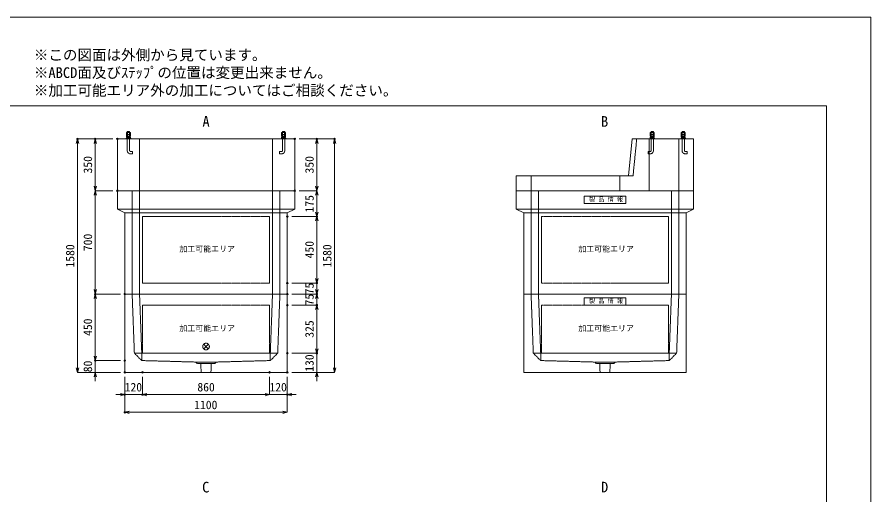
# Model space of a CAD drawing. Units: millimetres, scale not verified. Extents: x -4455 to 4455, y -3150 to 3150.
# Drawn here: x -1324 to 4455, y -84 to 3150 of the extents above; entities that cross this region are included whole.
import ezdxf
from ezdxf.enums import TextEntityAlignment as Align

# ---------------------------------------------------------------- set-up
doc = ezdxf.new("R2010")
doc.units = ezdxf.units.MM
doc.header["$LTSCALE"] = 20
doc.header["$PDMODE"] = 32
doc.header["$PDSIZE"] = 10
doc.linetypes.add('LONG_DASHED1', pattern=[7, 6, -1])
doc.linetypes.add('LONG_DOUBLE_CHAIN', pattern=[21.8, 18, -1, 0.6, -0.6, 0.6, -1])
for name, color, linetype, lineweight in [('0-0_D-TTL', 7, 'Continuous', 9), ('0-1_Defpoints', 7, 'Continuous', 9), ('0-3_D-TTL-TXT', 7, 'Continuous', 9), ('0-5_D-STR-DIM', 3, 'Continuous', 9), ('0-6_0', 7, 'Continuous', 9), ('0-7_D-STR', 7, 'Continuous', 9), ('0-8_D-STR-STR5', 1, 'LONG_DOUBLE_CHAIN', 9), ('0-9_D-STR-STR1', 7, 'LONG_DASHED1', 9), ('0-B_D-STR-STR2', 1, 'Continuous', 9)]:
    doc.layers.add(name, color=color, linetype=linetype, lineweight=lineweight)
doc.layers.add('0-4_D-STR-TXT', color=7, linetype='Continuous')
doc.styles.add('ＭＳ ゴシック', font='')
doc.styles.get('ＭＳ ゴシック').set_extended_font_data('MS Gothic')

# ---------------------------------------------------------------- blocks, each defined once
blk = doc.blocks.new('A$C4DE05FD1')
at = {"layer": '0-0_D-TTL', "color": 134}
for p, q in [((4000, 76000), (114800, 76000)), ((114800, 76000), (114800, 4000))]:
    blk.add_line(p, q, dxfattribs=at)
at = {"layer": '0-1_Defpoints', "color": 134}
for p, q in [((0, 84000), (118800, 84000)), ((118800, 84000), (118800, 0))]:
    blk.add_line(p, q, dxfattribs=at)
at = {"layer": '0-3_D-TTL-TXT', "style": 'ＭＳ ゴシック'}
for s, p in [('※この図面は外側から見ています。', (43260.9, 79815.7)), ('※ABCD面及びｽﾃｯﾌﾟの位置は変更出来ません。', (43260.9, 78215.7)), ('※加工可能エリア外の加工についてはご相談ください。', (43260.9, 76615.7))]:
    blk.add_text(s, height=962.2, dxfattribs=at).set_placement(p, align=Align.BOTTOM_LEFT)
blk = doc.blocks.new('_Open30')
at = {"layer": '0-6_0'}
blk.add_line((0, 0), (-20, 0), dxfattribs=at)
blk.add_lwpolyline([(-20, 5.36), (0, 0), (-20, -5.36)], dxfattribs=at)
blk = doc.blocks.new('A$C31CA379A')
at = {"layer": '0-4_D-STR-TXT', "style": 'ＭＳ ゴシック'}
for s, p in [('A', (-326.2, -2190.5)), ('B', (35638.7, -2190.5)), ('C', (-351.4, -35190.9)), ('D', (35638.7, -35190.5))]:
    blk.add_text(s, height=962.2, dxfattribs=at).set_placement(p, align=Align.BOTTOM_LEFT)
blk = doc.blocks.new('A$C737D46CD')
at = {"layer": '0-9_D-STR-STR1', "linetype": 'Continuous'}
blk.add_lwpolyline([(-2820, 0), (2820, 0), (2820, -1000), (-2820, -1000)], close=True, dxfattribs=at)
at = {"layer": '0-9_D-STR-STR1', "style": 'ＭＳ ゴシック'}
blk.add_text('製 品 情 報', height=577.3, dxfattribs=at).set_placement((-2149.7, -882.5), align=Align.BOTTOM_LEFT)
blk = doc.blocks.new('A$C19F174D8')
at = {"layer": '0-7_D-STR', "linetype": 'LONG_DASHED1'}
for p, q in [((-10000, 0), (-9700, -8000)), ((-9000, 0), (-8700, -8000)), ((9000, 0), (8700, -8000)), ((10000, 0), (9700, -8000)), ((-8700, -9000), (-9700, -8000)), ((9700, -8000), (-9700, -8000)), ((-8700, -9000), (-8700, -8000)), ((8700, -9000), (9700, -8000)), ((8700, -9000), (8700, -8000)), ((-8700, -9000), (-1400, -9200)), ((1400, -9200), (-1400, -9200)), ((-1200, -9380), (-1400, -9200)), ((1200, -9380), (1400, -9200)), ((8700, -9000), (1400, -9200)), ((1200, -9380), (-1200, -9380)), ((-666, -10600), (-705, -9380)), ((666, -10600), (705, -9380))]:
    blk.add_line(p, q, dxfattribs=at)
at = {"layer": '0-7_D-STR'}
for p, q in [((11000, -10600), (11000, 0)), ((-11000, -10600), (11000, -10600))]:
    blk.add_line(p, q, dxfattribs=at)
blk.add_lwpolyline([(-11000, -10600), (-11000, 0), (11000, 0)], dxfattribs=at)
at = {"layer": '0-8_D-STR-STR5'}
for p, q in [((8600, -1500), (8600, -8000)), ((8600, -8000), (-8600, -8000))]:
    blk.add_line(p, q, dxfattribs=at)
blk.add_lwpolyline([(8600, -1500), (-8600, -1500), (-8600, -8000)], dxfattribs=at)
at = {"layer": '0-9_D-STR-STR1'}
blk.add_blockref('A$C737D46CD', (0, -500), dxfattribs=at)
blk = doc.blocks.new('A$C1CC521A5')
at = {"layer": '0-7_D-STR'}
for p, q in [((12000, 14000), (-12000, 14000)), ((-12000, 11500), (-12000, 14000)), ((12000, 11500), (12000, 14000)), ((-12000, 11500), (-11000, 11000)), ((-12000, 11500), (12000, 11500)), ((-11000, 0), (-11000, 11000)), ((11000, 11000), (-11000, 11000)), ((12000, 11500), (11000, 11000)), ((11000, 0), (11000, 11000)), ((11000, 0), (-11000, 0))]:
    blk.add_line(p, q, dxfattribs=at)
at = {"layer": '0-7_D-STR', "linetype": 'LONG_DASHED1'}
for p, q in [((-10000, 14000), (-10000, 0)), ((-9000, 14000), (-9000, 0)), ((9000, 14000), (9000, 0)), ((10000, 14000), (10000, 0))]:
    blk.add_line(p, q, dxfattribs=at)
at = {"layer": '0-8_D-STR-STR5'}
for p, q in [((8600, 10500), (8600, 1500)), ((8600, 1500), (-8600, 1500))]:
    blk.add_line(p, q, dxfattribs=at)
blk.add_lwpolyline([(8600, 10500), (-8600, 10500), (-8600, 1529)], dxfattribs=at)
at = {"layer": '0-9_D-STR-STR1'}
blk.add_blockref('A$C737D46CD', (0, 13250), dxfattribs=at)
blk = doc.blocks.new('A$C4E0738D6')
at = {"layer": '0-7_D-STR'}
for p, q in [((12000, 14000), (-12000, 14000)), ((-12000, 11500), (-12000, 14000)), ((12000, 11500), (12000, 14000)), ((-12000, 11500), (-11000, 11000)), ((-12000, 11500), (12000, 11500)), ((-11000, 0), (-11000, 11000)), ((11000, 11000), (-11000, 11000)), ((12000, 11500), (11000, 11000)), ((11000, 0), (11000, 11000)), ((11000, 0), (-11000, 0))]:
    blk.add_line(p, q, dxfattribs=at)
at = {"layer": '0-7_D-STR', "linetype": 'LONG_DASHED1'}
for p, q in [((-10000, 14000), (-10000, 0)), ((-9000, 14000), (-9000, 0)), ((9000, 14000), (9000, 0)), ((10000, 14000), (10000, 0))]:
    blk.add_line(p, q, dxfattribs=at)
at = {"layer": '0-8_D-STR-STR5'}
for p, q in [((8600, 10500), (8600, 1500)), ((8600, 1500), (-8600, 1500))]:
    blk.add_line(p, q, dxfattribs=at)
blk.add_lwpolyline([(8600, 10500), (-8600, 10500), (-8600, 1500)], dxfattribs=at)
blk = doc.blocks.new('A$C6F5C57E3')
at = {"layer": '0-7_D-STR', "linetype": 'LONG_DASHED1'}
for p, q in [((-10000, 0), (-9700, -8000)), ((-9000, 0), (-8700, -8000)), ((9000, 0), (8700, -8000)), ((10000, 0), (9700, -8000)), ((-8700, -9000), (-9700, -8000)), ((9700, -8000), (-9700, -8000)), ((-8700, -9000), (-8700, -8000)), ((8700, -9000), (9700, -8000)), ((8700, -9000), (8700, -8000)), ((-8700, -9000), (-1400, -9200)), ((1400, -9200), (-1400, -9200)), ((-1200, -9380), (-1400, -9200)), ((1200, -9380), (1400, -9200)), ((8700, -9000), (1400, -9200)), ((1200, -9380), (-1200, -9380)), ((-666, -10600), (-705, -9380)), ((666, -10600), (705, -9380))]:
    blk.add_line(p, q, dxfattribs=at)
at = {"layer": '0-7_D-STR'}
for p, q in [((11000, -10600), (11000, 0)), ((-11000, -10600), (11000, -10600))]:
    blk.add_line(p, q, dxfattribs=at)
blk.add_lwpolyline([(-11000, -10600), (-11000, 0), (11000, 0)], dxfattribs=at)
at = {"layer": '0-8_D-STR-STR5'}
for p, q in [((-8600, -1500), (-8600, -8000)), ((8600, -1500), (-8600, -1500)), ((8600, -1500), (8600, -8000)), ((8600, -8000), (-8600, -8000))]:
    blk.add_line(p, q, dxfattribs=at)
blk = doc.blocks.new('A$C44C4220A')
at = {"layer": '0-B_D-STR-STR2'}
for p, q in [((-160, -40), (-120, 0)), ((-120, 0), (120, 0)), ((160, -40), (120, 0)), ((-277.1, -167.2), (-230, -140)), ((-277.1, -390), (-277.1, -167.2)), ((-277.1, -417.2), (-230, -390)), ((-277.1, -390), (277.1, -390)), ((-277.1, -640), (-277.1, -417.2)), ((-277.1, -640), (277.1, -640)), ((-270, -777.1), (-270, -817.1)), ((-252.7, -757.3), (-160, -744.8)), ((-250, -757.1), (-20, -744.3)), ((-250, -837.1), (-20, -824.3)), ((-160, -140), (-160, -40)), ((-160, -752.1), (-160, -640)), ((-160, -880.6), (-160, -832.1)), ((-160, -1000), (-160, -930.6)), ((-138.6, -640), (-138.6, -140)), ((-20, -744.3), (-20, -824.3)), ((20, -674.4), (248.9, -687.2)), ((20, -674.4), (20, -754.4)), ((20, -754.4), (248.9, -767.2)), ((138.6, -640), (138.6, -140)), ((160, -140), (160, -40)), ((160, -682.2), (160, -640)), ((160, -880.6), (160, -762.3)), ((160, -780), (248.9, -767.2)), ((160, -1000), (160, -930.6)), ((268.9, -706.8), (268.9, -747.2)), ((277.1, -390), (277.1, -167.2)), ((277.1, -640), (277.1, -417.2))]:
    blk.add_line(p, q, dxfattribs=at)
at = {"layer": '0-B_D-STR-STR2', "linetype": 'LONG_DASHED1'}
for p, q in [((-160, -1000), (-160, -2600)), ((160, -1000), (160, -2600)), ((-540, -2680), (-240, -2680))]:
    blk.add_line(p, q, dxfattribs=at)
at = {"layer": '0-B_D-STR-STR2'}
blk.add_lwpolyline([(-300, -880.6), (300, -880.6), (300, -930.6), (-300, -930.6)], close=True, dxfattribs=at)
for points in [[(277.1, -167.2), (230, -140), (-230, -140)], [(277.1, -417.2), (230, -390), (-230, -390)]]:
    blk.add_lwpolyline(points, dxfattribs=at)
at = {"layer": '0-B_D-STR-STR2', "linetype": 'LONG_DASHED1'}
blk.add_lwpolyline([(-540, -2680), (-540, -3000), (-240, -3000)], dxfattribs=at)
at = {"layer": '0-B_D-STR-STR2'}
for centre, start, end in [((-250, -777.1), 90, 180), ((-250, -817.1), 180, 270), ((248.9, -707.2), 0, 90), ((248.9, -747.2), 270, 0)]:
    blk.add_arc(centre, 20, start, end, dxfattribs=at)
at = {"layer": '0-B_D-STR-STR2', "linetype": 'LONG_DASHED1'}
for radius in [400, 80]:
    blk.add_arc((-240, -2600), radius, 270, 0, dxfattribs=at)
blk = doc.blocks.new('A$C0B1520CC')
at = {"layer": '0-7_D-STR'}
for p, q in [((3200, 2000), (3670.1, 7000)), ((3670.1, 7000), (12000, 7000)), ((12000, 0), (12000, 7000)), ((-12000, 2000), (3200, 2000)), ((-12000, 0), (-12000, 2000)), ((12000, 0), (-12000, 0))]:
    blk.add_line(p, q, dxfattribs=at)
at = {"layer": '0-7_D-STR', "linetype": 'LONG_DASHED1'}
for p, q in [((3800, 2000), (4300, 7000)), ((6000, 0), (6000, 7000)), ((10000, 0), (10000, 7000)), ((-10000, 0), (-10000, 2000)), ((2000, 2000), (2000, 0)), ((3200, 2000), (3800, 2000))]:
    blk.add_line(p, q, dxfattribs=at)
at = {"layer": '0-7_D-STR'}
blk.add_blockref('A$C44C4220A', (6400, 8000), dxfattribs=at)
at = {"layer": '0-7_D-STR', "xscale": -1}
blk.add_blockref('A$C44C4220A', (10600, 8000), dxfattribs=at)
blk = doc.blocks.new('A$C75D24C49')
at = {"layer": '0-7_D-STR'}
for p, q in [((-12000, 7000), (12000, 7000)), ((-12000, 7000), (-12000, 0)), ((12000, 7000), (12000, 0)), ((-12000, 0), (12000, 0))]:
    blk.add_line(p, q, dxfattribs=at)
at = {"layer": '0-7_D-STR', "linetype": 'LONG_DASHED1'}
for p, q in [((-9000, 7000), (-9000, 0)), ((9000, 7000), (9000, 0))]:
    blk.add_line(p, q, dxfattribs=at)
at = {"layer": '0-7_D-STR', "xscale": -1}
blk.add_blockref('A$C44C4220A', (-10500, 8000), dxfattribs=at)
at = {"layer": '0-7_D-STR'}
blk.add_blockref('A$C44C4220A', (10500, 8000), dxfattribs=at)
blk = doc.blocks.new('A$C1C640AAB')
at = {"layer": '0-8_D-STR-STR5'}
for p, q in [((-318.2, -318.2), (318.2, 318.2)), ((-318.2, 318.2), (318.2, -318.2))]:
    blk.add_line(p, q, dxfattribs=at)
blk.add_circle((0, 0), 450, dxfattribs=at)

msp = doc.modelspace()

# ---------------------------------------------------------------- linework, layer by layer
at = {"layer": '0-1_Defpoints'}
for p in [(-915, 2325), (-795, 2325), (-645, 2325), (555, 2325), (705, 2325), (825, 2325), (-645, 1975), (555, 1975), (505, 1800), (705, 1800), (505, 1350), (705, 1350), (-795, 1275), (-595, 1275), (505, 1275), (705, 1275), (505, 1200), (705, 1200), (505, 875), (705, 875), (-795, 825), (-595, 825), (-595, 745), (-475, 745), (385, 745), (505, 745), (505, 745), (-595, 595), (-475, 595), (505, 595), (-595, 475)]:
    msp.add_point(p, dxfattribs=at)
at = {"layer": '0-5_D-STR-DIM'}
for p, q in [((-675, 2325), (-915, 2325)), ((-675, 2325), (-795, 2325)), ((585, 2325), (705, 2325)), ((585, 2325), (825, 2325)), ((-915, 775), (-915, 2295)), ((-795, 2005), (-795, 2295)), ((705, 2005), (705, 2295)), ((825, 775), (825, 2295)), ((-675, 1975), (-795, 1975)), ((-675, 1975), (-795, 1975)), ((585, 1975), (705, 1975)), ((585, 1975), (705, 1975)), ((-795, 1945), (-795, 1305)), ((705, 1945), (705, 1830)), ((535, 1800), (705, 1800)), ((535, 1800), (705, 1800)), ((705, 1770), (705, 1380)), ((705, 1380), (705, 1410)), ((535, 1350), (705, 1350)), ((535, 1350), (705, 1350)), ((705, 1350), (705, 1275)), ((705, 1305), (705, 1335)), ((-625, 1275), (-795, 1275)), ((-625, 1275), (-795, 1275)), ((535, 1275), (705, 1275)), ((535, 1275), (705, 1275)), ((705, 1275), (705, 1200)), ((-795, 855), (-795, 1245)), ((705, 1245), (705, 1215)), ((535, 1200), (705, 1200)), ((535, 1200), (705, 1200)), ((705, 905), (705, 1170)), ((705, 1170), (705, 1140)), ((705, 905), (705, 935)), ((-795, 855), (-795, 885)), ((535, 875), (705, 875)), ((535, 875), (705, 875)), ((705, 745), (705, 875)), ((-625, 825), (-795, 825)), ((-795, 745), (-795, 825)), ((-625, 825), (-795, 825)), ((-625, 745), (-915, 745)), ((-625, 745), (-795, 745)), ((-795, 715), (-795, 685)), ((-595, 715), (-595, 475)), ((-595, 715), (-595, 595)), ((-475, 715), (-475, 595)), ((-475, 715), (-475, 595)), ((385, 715), (385, 595)), ((385, 715), (385, 595)), ((505, 715), (505, 595)), ((505, 715), (505, 475)), ((535, 745), (705, 745)), ((535, 745), (825, 745)), ((705, 715), (705, 685)), ((-625, 595), (-655, 595)), ((-475, 595), (-595, 595)), ((355, 595), (-445, 595)), ((-445, 595), (-415, 595)), ((355, 595), (325, 595)), ((385, 595), (505, 595)), ((535, 595), (565, 595)), ((475, 475), (-565, 475))]:
    msp.add_line(p, q, dxfattribs=at)

# ---------------------------------------------------------------- block references
at = {"layer": '0-0_D-TTL', "xscale": 0.075, "yscale": 0.075}
msp.add_blockref('A$C4DE05FD1', (-4455, -3150), dxfattribs=at)
at = {"layer": '0-4_D-STR-TXT', "xscale": 0.075, "yscale": 0.075}
msp.add_blockref('A$C31CA379A', (-45, 2550), dxfattribs=at)
at = {"layer": '0-5_D-STR-DIM', "xscale": 1.5, "yscale": 1.5}
for p, rotation in [((-915, 2325), 90), ((-795, 2325), 90), ((705, 2325), 90), ((825, 2325), 90), ((-795, 1975), 270), ((-795, 1975), 90), ((705, 1975), 270), ((705, 1975), 90), ((705, 1800), 270), ((705, 1800), 90), ((705, 1350), 270), ((705, 1350), 270), ((-795, 1275), 270), ((-795, 1275), 90), ((705, 1275), 270), ((705, 1275), 90), ((705, 1200), 90), ((705, 1200), 90), ((705, 875), 270), ((705, 875), 270), ((-795, 825), 270), ((-795, 825), 270), ((-915, 745), 270), ((825, 745), 270), ((-795, 745), 90), ((705, 745), 90), ((-475, 595), 180), ((-475, 595), 180), ((505, 595), 180), ((-595, 475), 180)]:
    msp.add_blockref('_Open30', p, dxfattribs=dict(at, rotation=rotation))
for p in [(-595, 595), (385, 595), (385, 595), (505, 475)]:
    msp.add_blockref('_Open30', p, dxfattribs=at)
at = {"layer": '0-7_D-STR', "xscale": 0.05, "yscale": 0.05}
for name, p in [('A$C75D24C49', (-45, 1975)), ('A$C0B1520CC', (2655, 1975)), ('A$C4E0738D6', (-45, 1275)), ('A$C1CC521A5', (2655, 1275)), ('A$C6F5C57E3', (-45, 1275)), ('A$C19F174D8', (2655, 1275))]:
    msp.add_blockref(name, p, dxfattribs=at)
at = {"layer": '0-8_D-STR-STR5', "xscale": 0.05, "yscale": 0.05}
msp.add_blockref('A$C1C640AAB', (-45, 920), dxfattribs=at)

# ---------------------------------------------------------------- texts
at = {"layer": '0-5_D-STR-DIM', "style": 'ＭＳ ゴシック'}
for s, p in [('350', (-798.89, 2091.34)), ('350', (701.11, 2091.34)), ('175', (701.11, 1827.48)), ('700', (-798.89, 1565.59)), ('450', (701.11, 1516.8)), ('1580', (-918.89, 1454.7)), ('1580', (821.11, 1454.7)), ('75', (701.11, 1273.37)), ('75', (701.11, 1198.37)), ('450', (-798.89, 991.8)), ('325', (701.11, 979.61)), ('80', (-798.9, 745.85)), ('130', (701.11, 749.2))]:
    msp.add_text(s, height=57.77, rotation=90, dxfattribs=at).set_placement(p, align=Align.BOTTOM_LEFT)
for s, p in [('120', (-595.8, 598.89)), ('860', (-103.66, 598.9)), ('120', (384.2, 598.89)), ('1100', (-125.3, 478.89))]:
    msp.add_text(s, height=57.77, dxfattribs=at).set_placement(p, align=Align.BOTTOM_LEFT)
at = {"layer": '0-8_D-STR-STR5', "style": 'ＭＳ ゴシック'}
for p in [(-225.47, 1549.95), (2474.53, 1549.95), (-225.47, 1012.45), (2474.53, 1012.45)]:
    msp.add_text('加工可能エリア', height=38.42, dxfattribs=at).set_placement(p, align=Align.BOTTOM_LEFT)

doc.saveas('drawing.dxf')
